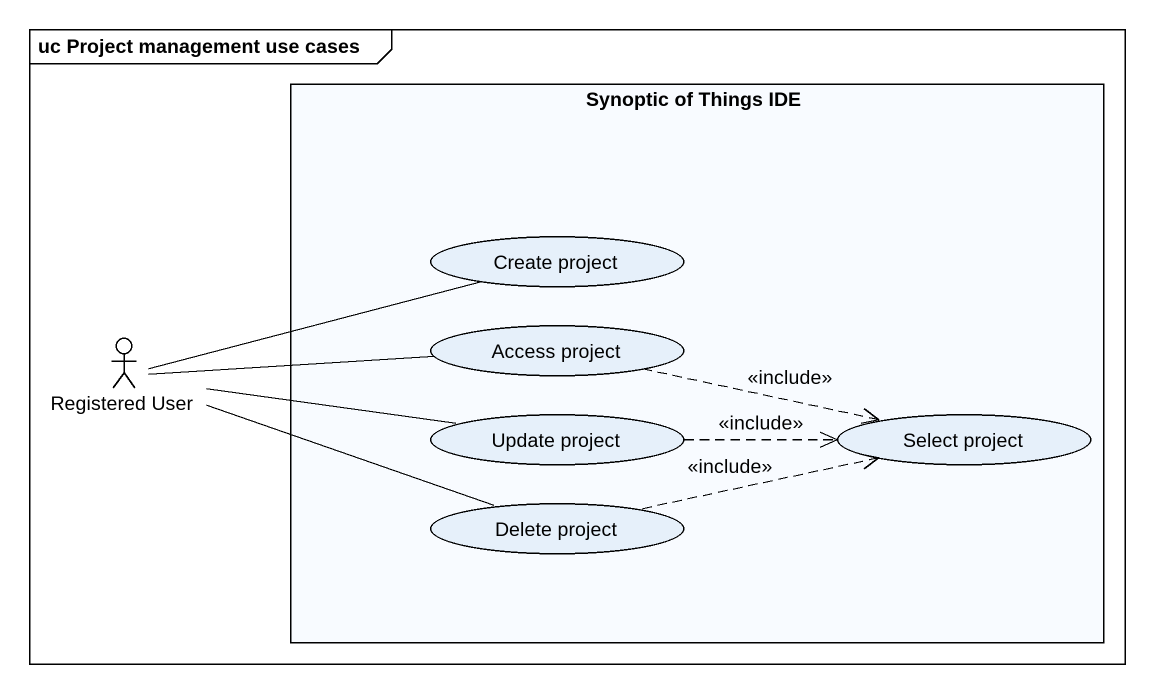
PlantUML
@startuml
mainframe uc Project management use cases
rectangle "Synoptic of Things IDE" as Synoptic_of_Things_IDE {
  usecase "Create project" as Create_project
  usecase "Access project" as Access_project
  usecase "Update project" as Update_project
  usecase "Select project" as Select_project
  usecase "Delete project" as Delete_project
}
actor "Registered User" as Registered_User
Registered_User -right- Create_project
Registered_User -right- Access_project
Registered_User -right- Update_project
Registered_User -right- Delete_project
Access_project .right.> Select_project : <<include>>
Update_project .right.> Select_project : <<include>>
Delete_project .right.> Select_project : <<include>>
@enduml
